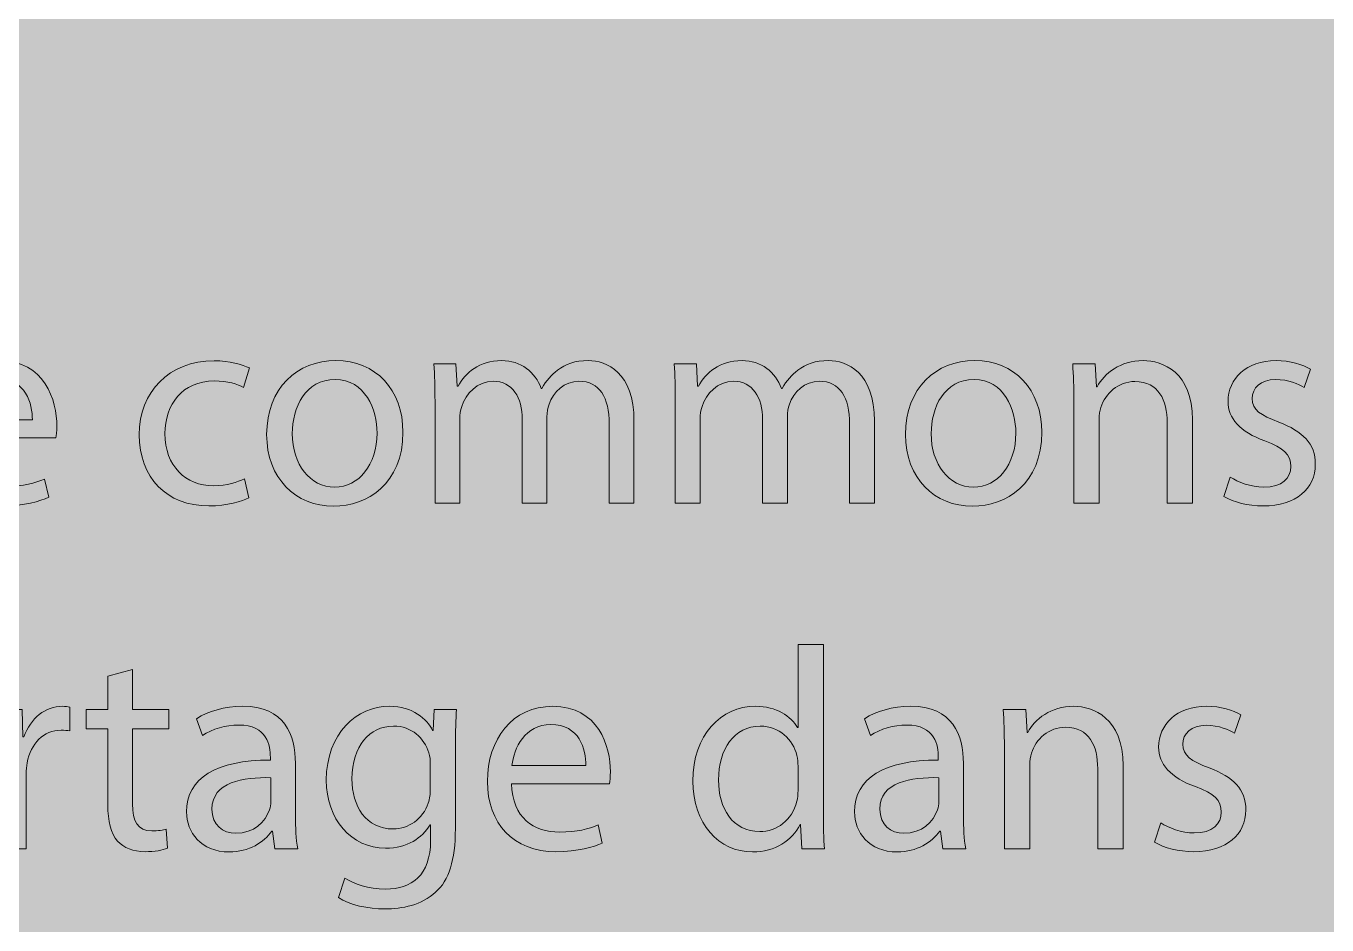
# Model space of a CAD drawing. Header units: inches. Extents: x 8 to 818, y -635 to -10.
# Drawn here: x 716.83 to 735.94, y -575.9 to -562.69 of the extents above; entities that cross this region are included whole.
import ezdxf

# ---------------------------------------------------------------- set-up
doc = ezdxf.new("R2010")
doc.units = ezdxf.units.IN
doc.header["$MEASUREMENT"] = 0
doc.layers.add('Calque 2', color=7, linetype='Continuous')

# ---------------------------------------------------------------- blocks, each defined once
blk = doc.blocks.new('block 14')
at = {"layer": 'Calque 2', "true_color": 0x262425}
h = blk.add_hatch(color=179, dxfattribs=at)
h.dxf.hatch_style = 2
edge = h.paths.add_edge_path()
edge.add_spline(control_points=[(715.835, -568.743), (715.843, -569.247), (716.164, -569.454), (716.537, -569.454), (716.803, -569.454), (716.964, -569.408), (717.104, -569.349), (717.104, -569.349), (717.167, -569.615), (717.167, -569.615), (717.036, -569.674), (716.812, -569.742), (716.486, -569.742), (715.856, -569.742), (715.479, -569.327), (715.479, -568.71), (715.479, -568.092), (715.843, -567.606), (716.44, -567.606), (717.108, -567.606), (717.286, -568.194), (717.286, -568.57), (717.286, -568.646), (717.277, -568.706), (717.273, -568.743), (717.273, -568.743), (715.835, -568.743), (715.835, -568.743)], knot_values=[0, 0, 0, 0, 1, 1, 1, 2, 2, 2, 3, 3, 3, 4, 4, 4, 5, 5, 5, 6, 6, 6, 7, 7, 7, 8, 8, 8, 9, 9, 9, 9], degree=3, periodic=1)
edge = h.paths.add_edge_path()
edge.add_spline(control_points=[(716.926, -568.477), (716.93, -568.24), (716.829, -567.872), (716.41, -567.872), (716.033, -567.872), (715.868, -568.219), (715.839, -568.477), (715.839, -568.477), (716.926, -568.477), (716.926, -568.477)], knot_values=[0, 0, 0, 0, 1, 1, 1, 2, 2, 2, 3, 3, 3, 3], degree=3, periodic=1)
h = blk.add_hatch(color=179, dxfattribs=at)
h.dxf.hatch_style = 2
edge = h.paths.add_edge_path()
edge.add_spline(control_points=[(720.105, -569.624), (720.008, -569.674), (719.792, -569.742), (719.517, -569.742), (718.899, -569.742), (718.497, -569.323), (718.497, -568.697), (718.497, -568.066), (718.929, -567.61), (719.597, -567.61), (719.817, -567.61), (720.012, -567.665), (720.114, -567.715), (720.114, -567.715), (720.029, -568.003), (720.029, -568.003), (719.94, -567.952), (719.801, -567.906), (719.597, -567.906), (719.128, -567.906), (718.874, -568.253), (718.874, -568.68), (718.874, -569.154), (719.179, -569.446), (719.585, -569.446), (719.796, -569.446), (719.936, -569.391), (720.042, -569.344), (720.042, -569.344), (720.105, -569.624), (720.105, -569.624)], knot_values=[0, 0, 0, 0, 1, 1, 1, 2, 2, 2, 3, 3, 3, 4, 4, 4, 5, 5, 5, 6, 6, 6, 7, 7, 7, 8, 8, 8, 9, 9, 9, 10, 10, 10, 10], degree=3, periodic=1)
h = blk.add_hatch(color=179, dxfattribs=at)
h.dxf.hatch_style = 2
edge = h.paths.add_edge_path()
edge.add_spline(control_points=[(722.37, -568.659), (722.37, -569.416), (721.845, -569.746), (721.35, -569.746), (720.796, -569.746), (720.368, -569.34), (720.368, -568.693), (720.368, -568.008), (720.817, -567.606), (721.384, -567.606), (721.972, -567.606), (722.37, -568.033), (722.37, -568.659)], knot_values=[0, 0, 0, 0, 1, 1, 1, 2, 2, 2, 3, 3, 3, 4, 4, 4, 4], degree=3, periodic=1)
edge = h.paths.add_edge_path()
edge.add_spline(control_points=[(720.745, -568.68), (720.745, -569.129), (721.003, -569.467), (721.367, -569.467), (721.722, -569.467), (721.989, -569.133), (721.989, -568.672), (721.989, -568.325), (721.815, -567.885), (721.375, -567.885), (720.935, -567.885), (720.745, -568.291), (720.745, -568.68)], knot_values=[0, 0, 0, 0, 1, 1, 1, 2, 2, 2, 3, 3, 3, 4, 4, 4, 4], degree=3, periodic=1)
h = blk.add_hatch(color=179, dxfattribs=at)
h.dxf.hatch_style = 2
edge = h.paths.add_edge_path()
edge.add_spline(control_points=[(722.841, -568.206), (722.841, -567.995), (722.836, -567.821), (722.824, -567.652), (722.824, -567.652), (723.149, -567.652), (723.149, -567.652), (723.149, -567.652), (723.166, -567.982), (723.166, -567.982), (723.166, -567.982), (723.179, -567.982), (723.179, -567.982), (723.293, -567.787), (723.484, -567.606), (723.822, -567.606), (724.101, -567.606), (724.313, -567.775), (724.402, -568.016), (724.402, -568.016), (724.41, -568.016), (724.41, -568.016), (724.474, -567.901), (724.554, -567.813), (724.639, -567.749), (724.761, -567.656), (724.897, -567.606), (725.091, -567.606), (725.362, -567.606), (725.764, -567.783), (725.764, -568.494), (725.764, -568.494), (725.764, -569.7), (725.764, -569.7), (725.764, -569.7), (725.4, -569.7), (725.4, -569.7), (725.4, -569.7), (725.4, -568.54), (725.4, -568.54), (725.4, -568.147), (725.256, -567.91), (724.956, -567.91), (724.744, -567.91), (724.579, -568.066), (724.516, -568.249), (724.499, -568.299), (724.486, -568.367), (724.486, -568.435), (724.486, -568.435), (724.486, -569.7), (724.486, -569.7), (724.486, -569.7), (724.123, -569.7), (724.123, -569.7), (724.123, -569.7), (724.123, -568.473), (724.123, -568.473), (724.123, -568.147), (723.979, -567.91), (723.695, -567.91), (723.463, -567.91), (723.293, -568.096), (723.234, -568.282), (723.213, -568.337), (723.204, -568.401), (723.204, -568.464), (723.204, -568.464), (723.204, -569.7), (723.204, -569.7), (723.204, -569.7), (722.841, -569.7), (722.841, -569.7), (722.841, -569.7), (722.841, -568.206), (722.841, -568.206)], knot_values=[0, 0, 0, 0, 1, 1, 1, 2, 2, 2, 3, 3, 3, 4, 4, 4, 5, 5, 5, 6, 6, 6, 7, 7, 7, 8, 8, 8, 9, 9, 9, 10, 10, 10, 11, 11, 11, 12, 12, 12, 13, 13, 13, 14, 14, 14, 15, 15, 15, 16, 16, 16, 17, 17, 17, 18, 18, 18, 19, 19, 19, 20, 20, 20, 21, 21, 21, 22, 22, 22, 23, 23, 23, 24, 24, 24, 25, 25, 25, 25], degree=3, periodic=1)
h = blk.add_hatch(color=179, dxfattribs=at)
h.dxf.hatch_style = 2
edge = h.paths.add_edge_path()
edge.add_spline(control_points=[(726.371, -568.206), (726.371, -567.995), (726.367, -567.821), (726.354, -567.652), (726.354, -567.652), (726.68, -567.652), (726.68, -567.652), (726.68, -567.652), (726.697, -567.982), (726.697, -567.982), (726.697, -567.982), (726.71, -567.982), (726.71, -567.982), (726.824, -567.787), (727.014, -567.606), (727.353, -567.606), (727.632, -567.606), (727.843, -567.775), (727.932, -568.016), (727.932, -568.016), (727.941, -568.016), (727.941, -568.016), (728.004, -567.901), (728.085, -567.813), (728.169, -567.749), (728.292, -567.656), (728.427, -567.606), (728.622, -567.606), (728.893, -567.606), (729.295, -567.783), (729.295, -568.494), (729.295, -568.494), (729.295, -569.7), (729.295, -569.7), (729.295, -569.7), (728.931, -569.7), (728.931, -569.7), (728.931, -569.7), (728.931, -568.54), (728.931, -568.54), (728.931, -568.147), (728.787, -567.91), (728.486, -567.91), (728.275, -567.91), (728.11, -568.066), (728.047, -568.249), (728.03, -568.299), (728.017, -568.367), (728.017, -568.435), (728.017, -568.435), (728.017, -569.7), (728.017, -569.7), (728.017, -569.7), (727.653, -569.7), (727.653, -569.7), (727.653, -569.7), (727.653, -568.473), (727.653, -568.473), (727.653, -568.147), (727.509, -567.91), (727.226, -567.91), (726.993, -567.91), (726.824, -568.096), (726.764, -568.282), (726.743, -568.337), (726.735, -568.401), (726.735, -568.464), (726.735, -568.464), (726.735, -569.7), (726.735, -569.7), (726.735, -569.7), (726.371, -569.7), (726.371, -569.7), (726.371, -569.7), (726.371, -568.206), (726.371, -568.206)], knot_values=[0, 0, 0, 0, 1, 1, 1, 2, 2, 2, 3, 3, 3, 4, 4, 4, 5, 5, 5, 6, 6, 6, 7, 7, 7, 8, 8, 8, 9, 9, 9, 10, 10, 10, 11, 11, 11, 12, 12, 12, 13, 13, 13, 14, 14, 14, 15, 15, 15, 16, 16, 16, 17, 17, 17, 18, 18, 18, 19, 19, 19, 20, 20, 20, 21, 21, 21, 22, 22, 22, 23, 23, 23, 24, 24, 24, 25, 25, 25, 25], degree=3, periodic=1)
h = blk.add_hatch(color=179, dxfattribs=at)
h.dxf.hatch_style = 2
edge = h.paths.add_edge_path()
edge.add_spline(control_points=[(731.755, -568.659), (731.755, -569.416), (731.23, -569.746), (730.735, -569.746), (730.181, -569.746), (729.753, -569.34), (729.753, -568.693), (729.753, -568.008), (730.202, -567.606), (730.769, -567.606), (731.357, -567.606), (731.755, -568.033), (731.755, -568.659)], knot_values=[0, 0, 0, 0, 1, 1, 1, 2, 2, 2, 3, 3, 3, 4, 4, 4, 4], degree=3, periodic=1)
edge = h.paths.add_edge_path()
edge.add_spline(control_points=[(730.13, -568.68), (730.13, -569.129), (730.388, -569.467), (730.752, -569.467), (731.107, -569.467), (731.374, -569.133), (731.374, -568.672), (731.374, -568.325), (731.201, -567.885), (730.76, -567.885), (730.32, -567.885), (730.13, -568.291), (730.13, -568.68)], knot_values=[0, 0, 0, 0, 1, 1, 1, 2, 2, 2, 3, 3, 3, 4, 4, 4, 4], degree=3, periodic=1)
h = blk.add_hatch(color=179, dxfattribs=at)
h.dxf.hatch_style = 2
edge = h.paths.add_edge_path()
edge.add_spline(control_points=[(732.226, -568.206), (732.226, -567.995), (732.221, -567.821), (732.209, -567.652), (732.209, -567.652), (732.539, -567.652), (732.539, -567.652), (732.539, -567.652), (732.56, -567.99), (732.56, -567.99), (732.56, -567.99), (732.568, -567.99), (732.568, -567.99), (732.67, -567.796), (732.907, -567.606), (733.245, -567.606), (733.529, -567.606), (733.969, -567.775), (733.969, -568.477), (733.969, -568.477), (733.969, -569.7), (733.969, -569.7), (733.969, -569.7), (733.596, -569.7), (733.596, -569.7), (733.596, -569.7), (733.596, -568.519), (733.596, -568.519), (733.596, -568.189), (733.474, -567.914), (733.123, -567.914), (732.877, -567.914), (732.687, -568.088), (732.623, -568.295), (732.606, -568.342), (732.598, -568.405), (732.598, -568.468), (732.598, -568.468), (732.598, -569.7), (732.598, -569.7), (732.598, -569.7), (732.226, -569.7), (732.226, -569.7), (732.226, -569.7), (732.226, -568.206), (732.226, -568.206)], knot_values=[0, 0, 0, 0, 1, 1, 1, 2, 2, 2, 3, 3, 3, 4, 4, 4, 5, 5, 5, 6, 6, 6, 7, 7, 7, 8, 8, 8, 9, 9, 9, 10, 10, 10, 11, 11, 11, 12, 12, 12, 13, 13, 13, 14, 14, 14, 15, 15, 15, 15], degree=3, periodic=1)
h = blk.add_hatch(color=179, dxfattribs=at)
h.dxf.hatch_style = 2
edge = h.paths.add_edge_path()
edge.add_spline(control_points=[(734.524, -569.319), (734.634, -569.391), (734.829, -569.467), (735.015, -569.467), (735.286, -569.467), (735.413, -569.332), (735.413, -569.162), (735.413, -568.985), (735.307, -568.887), (735.032, -568.786), (734.664, -568.655), (734.491, -568.452), (734.491, -568.206), (734.491, -567.876), (734.757, -567.606), (735.197, -567.606), (735.404, -567.606), (735.586, -567.665), (735.701, -567.732), (735.701, -567.732), (735.608, -568.003), (735.608, -568.003), (735.527, -567.952), (735.379, -567.885), (735.189, -567.885), (734.969, -567.885), (734.846, -568.012), (734.846, -568.164), (734.846, -568.333), (734.969, -568.409), (735.235, -568.511), (735.591, -568.646), (735.773, -568.824), (735.773, -569.129), (735.773, -569.488), (735.493, -569.742), (735.007, -569.742), (734.783, -569.742), (734.575, -569.687), (734.431, -569.603), (734.431, -569.603), (734.524, -569.319), (734.524, -569.319)], knot_values=[0, 0, 0, 0, 1, 1, 1, 2, 2, 2, 3, 3, 3, 4, 4, 4, 5, 5, 5, 6, 6, 6, 7, 7, 7, 8, 8, 8, 9, 9, 9, 10, 10, 10, 11, 11, 11, 12, 12, 12, 13, 13, 13, 14, 14, 14, 14], degree=3, periodic=1)
h = blk.add_hatch(color=179, dxfattribs=at)
h.dxf.hatch_style = 2
edge = h.paths.add_edge_path()
edge.add_spline(control_points=[(728.546, -571.776), (728.546, -571.776), (728.546, -574.251), (728.546, -574.251), (728.546, -574.433), (728.55, -574.64), (728.563, -574.78), (728.563, -574.78), (728.228, -574.78), (728.228, -574.78), (728.228, -574.78), (728.212, -574.424), (728.212, -574.424), (728.212, -574.424), (728.203, -574.424), (728.203, -574.424), (728.089, -574.653), (727.839, -574.826), (727.505, -574.826), (727.01, -574.826), (726.629, -574.407), (726.629, -573.786), (726.625, -573.105), (727.048, -572.686), (727.547, -572.686), (727.86, -572.686), (728.072, -572.834), (728.165, -572.999), (728.165, -572.999), (728.174, -572.999), (728.174, -572.999), (728.174, -572.999), (728.174, -571.776), (728.174, -571.776), (728.174, -571.776), (728.546, -571.776), (728.546, -571.776)], knot_values=[0, 0, 0, 0, 1, 1, 1, 2, 2, 2, 3, 3, 3, 4, 4, 4, 5, 5, 5, 6, 6, 6, 7, 7, 7, 8, 8, 8, 9, 9, 9, 10, 10, 10, 11, 11, 11, 12, 12, 12, 12], degree=3, periodic=1)
edge = h.paths.add_edge_path()
edge.add_spline(control_points=[(728.174, -573.566), (728.174, -573.519), (728.169, -573.456), (728.156, -573.409), (728.102, -573.172), (727.898, -572.977), (727.619, -572.977), (727.234, -572.977), (727.006, -573.316), (727.006, -573.769), (727.006, -574.183), (727.209, -574.526), (727.611, -574.526), (727.86, -574.526), (728.089, -574.361), (728.156, -574.082), (728.169, -574.031), (728.174, -573.98), (728.174, -573.921), (728.174, -573.921), (728.174, -573.566), (728.174, -573.566)], knot_values=[0, 0, 0, 0, 1, 1, 1, 2, 2, 2, 3, 3, 3, 4, 4, 4, 5, 5, 5, 6, 6, 6, 7, 7, 7, 7], degree=3, periodic=1)
h = blk.add_hatch(color=179, dxfattribs=at)
h.dxf.hatch_style = 2
edge = h.paths.add_edge_path()
edge.add_spline(control_points=[(718.399, -572.144), (718.399, -572.144), (718.399, -572.732), (718.399, -572.732), (718.399, -572.732), (718.933, -572.732), (718.933, -572.732), (718.933, -572.732), (718.933, -573.016), (718.933, -573.016), (718.933, -573.016), (718.399, -573.016), (718.399, -573.016), (718.399, -573.016), (718.399, -574.12), (718.399, -574.12), (718.399, -574.374), (718.471, -574.518), (718.679, -574.518), (718.776, -574.518), (718.848, -574.505), (718.894, -574.492), (718.894, -574.492), (718.911, -574.771), (718.911, -574.771), (718.839, -574.801), (718.725, -574.822), (718.581, -574.822), (718.408, -574.822), (718.268, -574.767), (718.179, -574.666), (718.074, -574.556), (718.035, -574.374), (718.035, -574.133), (718.035, -574.133), (718.035, -573.016), (718.035, -573.016), (718.035, -573.016), (717.718, -573.016), (717.718, -573.016), (717.718, -573.016), (717.718, -572.732), (717.718, -572.732), (717.718, -572.732), (718.035, -572.732), (718.035, -572.732), (718.035, -572.732), (718.035, -572.241), (718.035, -572.241), (718.035, -572.241), (718.399, -572.144), (718.399, -572.144)], knot_values=[0, 0, 0, 0, 1, 1, 1, 2, 2, 2, 3, 3, 3, 4, 4, 4, 5, 5, 5, 6, 6, 6, 7, 7, 7, 8, 8, 8, 9, 9, 9, 10, 10, 10, 11, 11, 11, 12, 12, 12, 13, 13, 13, 14, 14, 14, 15, 15, 15, 16, 16, 16, 17, 17, 17, 17], degree=3, periodic=1)
h = blk.add_hatch(color=179, dxfattribs=at)
h.dxf.hatch_style = 2
edge = h.paths.add_edge_path()
edge.add_spline(control_points=[(716.465, -573.371), (716.465, -573.13), (716.461, -572.923), (716.448, -572.732), (716.448, -572.732), (716.774, -572.732), (716.774, -572.732), (716.774, -572.732), (716.787, -573.134), (716.787, -573.134), (716.787, -573.134), (716.803, -573.134), (716.803, -573.134), (716.897, -572.859), (717.121, -572.686), (717.37, -572.686), (717.413, -572.686), (717.442, -572.69), (717.476, -572.698), (717.476, -572.698), (717.476, -573.049), (717.476, -573.049), (717.438, -573.041), (717.4, -573.037), (717.349, -573.037), (717.087, -573.037), (716.901, -573.235), (716.85, -573.515), (716.842, -573.566), (716.833, -573.625), (716.833, -573.688), (716.833, -573.688), (716.833, -574.78), (716.833, -574.78), (716.833, -574.78), (716.465, -574.78), (716.465, -574.78), (716.465, -574.78), (716.465, -573.371), (716.465, -573.371)], knot_values=[0, 0, 0, 0, 1, 1, 1, 2, 2, 2, 3, 3, 3, 4, 4, 4, 5, 5, 5, 6, 6, 6, 7, 7, 7, 8, 8, 8, 9, 9, 9, 10, 10, 10, 11, 11, 11, 12, 12, 12, 13, 13, 13, 13], degree=3, periodic=1)
h = blk.add_hatch(color=179, dxfattribs=at)
h.dxf.hatch_style = 2
edge = h.paths.add_edge_path()
edge.add_spline(control_points=[(720.486, -574.78), (720.486, -574.78), (720.456, -574.522), (720.456, -574.522), (720.456, -574.522), (720.444, -574.522), (720.444, -574.522), (720.329, -574.683), (720.109, -574.826), (719.817, -574.826), (719.403, -574.826), (719.191, -574.535), (719.191, -574.238), (719.191, -573.743), (719.631, -573.472), (720.422, -573.477), (720.422, -573.477), (720.422, -573.435), (720.422, -573.435), (720.422, -573.265), (720.376, -572.961), (719.957, -572.961), (719.767, -572.961), (719.568, -573.02), (719.424, -573.113), (719.424, -573.113), (719.339, -572.868), (719.339, -572.868), (719.509, -572.758), (719.754, -572.686), (720.012, -572.686), (720.638, -572.686), (720.79, -573.113), (720.79, -573.523), (720.79, -573.523), (720.79, -574.289), (720.79, -574.289), (720.79, -574.467), (720.799, -574.64), (720.824, -574.78), (720.824, -574.78), (720.486, -574.78), (720.486, -574.78)], knot_values=[0, 0, 0, 0, 1, 1, 1, 2, 2, 2, 3, 3, 3, 4, 4, 4, 5, 5, 5, 6, 6, 6, 7, 7, 7, 8, 8, 8, 9, 9, 9, 10, 10, 10, 11, 11, 11, 12, 12, 12, 13, 13, 13, 14, 14, 14, 14], degree=3, periodic=1)
edge = h.paths.add_edge_path()
edge.add_spline(control_points=[(720.431, -573.735), (720.025, -573.726), (719.564, -573.798), (719.564, -574.196), (719.564, -574.437), (719.724, -574.552), (719.915, -574.552), (720.181, -574.552), (720.351, -574.382), (720.41, -574.209), (720.422, -574.171), (720.431, -574.128), (720.431, -574.09), (720.431, -574.09), (720.431, -573.735), (720.431, -573.735)], knot_values=[0, 0, 0, 0, 1, 1, 1, 2, 2, 2, 3, 3, 3, 4, 4, 4, 5, 5, 5, 5], degree=3, periodic=1)
h = blk.add_hatch(color=179, dxfattribs=at)
h.dxf.hatch_style = 2
edge = h.paths.add_edge_path()
edge.add_spline(control_points=[(723.157, -572.732), (723.148, -572.88), (723.14, -573.045), (723.14, -573.295), (723.14, -573.295), (723.14, -574.484), (723.14, -574.484), (723.14, -574.954), (723.047, -575.241), (722.848, -575.419), (722.649, -575.605), (722.361, -575.664), (722.103, -575.664), (721.858, -575.664), (721.587, -575.605), (721.422, -575.495), (721.422, -575.495), (721.515, -575.212), (721.515, -575.212), (721.651, -575.296), (721.862, -575.372), (722.116, -575.372), (722.497, -575.372), (722.776, -575.173), (722.776, -574.657), (722.776, -574.657), (722.776, -574.429), (722.776, -574.429), (722.776, -574.429), (722.768, -574.429), (722.768, -574.429), (722.653, -574.619), (722.433, -574.771), (722.116, -574.771), (721.608, -574.771), (721.244, -574.34), (721.244, -573.773), (721.244, -573.079), (721.697, -572.686), (722.167, -572.686), (722.522, -572.686), (722.717, -572.872), (722.806, -573.041), (722.806, -573.041), (722.814, -573.041), (722.814, -573.041), (722.814, -573.041), (722.831, -572.732), (722.831, -572.732), (722.831, -572.732), (723.157, -572.732), (723.157, -572.732)], knot_values=[0, 0, 0, 0, 1, 1, 1, 2, 2, 2, 3, 3, 3, 4, 4, 4, 5, 5, 5, 6, 6, 6, 7, 7, 7, 8, 8, 8, 9, 9, 9, 10, 10, 10, 11, 11, 11, 12, 12, 12, 13, 13, 13, 14, 14, 14, 15, 15, 15, 16, 16, 16, 17, 17, 17, 17], degree=3, periodic=1)
edge = h.paths.add_edge_path()
edge.add_spline(control_points=[(722.772, -573.54), (722.772, -573.477), (722.768, -573.422), (722.751, -573.371), (722.683, -573.155), (722.501, -572.977), (722.23, -572.977), (721.875, -572.977), (721.621, -573.278), (721.621, -573.752), (721.621, -574.154), (721.824, -574.488), (722.226, -574.488), (722.454, -574.488), (722.662, -574.344), (722.742, -574.107), (722.763, -574.044), (722.772, -573.972), (722.772, -573.908), (722.772, -573.908), (722.772, -573.54), (722.772, -573.54)], knot_values=[0, 0, 0, 0, 1, 1, 1, 2, 2, 2, 3, 3, 3, 4, 4, 4, 5, 5, 5, 6, 6, 6, 7, 7, 7, 7], degree=3, periodic=1)
h = blk.add_hatch(color=179, dxfattribs=at)
h.dxf.hatch_style = 2
edge = h.paths.add_edge_path()
edge.add_spline(control_points=[(723.966, -573.824), (723.975, -574.327), (724.296, -574.535), (724.669, -574.535), (724.935, -574.535), (725.096, -574.488), (725.236, -574.429), (725.236, -574.429), (725.299, -574.695), (725.299, -574.695), (725.168, -574.754), (724.944, -574.822), (724.618, -574.822), (723.987, -574.822), (723.611, -574.407), (723.611, -573.79), (723.611, -573.172), (723.975, -572.686), (724.571, -572.686), (725.24, -572.686), (725.418, -573.274), (725.418, -573.65), (725.418, -573.726), (725.409, -573.786), (725.405, -573.824), (725.405, -573.824), (723.966, -573.824), (723.966, -573.824)], knot_values=[0, 0, 0, 0, 1, 1, 1, 2, 2, 2, 3, 3, 3, 4, 4, 4, 5, 5, 5, 6, 6, 6, 7, 7, 7, 8, 8, 8, 9, 9, 9, 9], degree=3, periodic=1)
edge = h.paths.add_edge_path()
edge.add_spline(control_points=[(725.058, -573.557), (725.062, -573.32), (724.961, -572.952), (724.542, -572.952), (724.165, -572.952), (724, -573.299), (723.97, -573.557), (723.97, -573.557), (725.058, -573.557), (725.058, -573.557)], knot_values=[0, 0, 0, 0, 1, 1, 1, 2, 2, 2, 3, 3, 3, 3], degree=3, periodic=1)
h = blk.add_hatch(color=179, dxfattribs=at)
h.dxf.hatch_style = 2
edge = h.paths.add_edge_path()
edge.add_spline(control_points=[(730.299, -574.78), (730.299, -574.78), (730.269, -574.522), (730.269, -574.522), (730.269, -574.522), (730.256, -574.522), (730.256, -574.522), (730.142, -574.683), (729.922, -574.826), (729.63, -574.826), (729.215, -574.826), (729.004, -574.535), (729.004, -574.238), (729.004, -573.743), (729.444, -573.472), (730.235, -573.477), (730.235, -573.477), (730.235, -573.435), (730.235, -573.435), (730.235, -573.265), (730.189, -572.961), (729.77, -572.961), (729.579, -572.961), (729.38, -573.02), (729.237, -573.113), (729.237, -573.113), (729.152, -572.868), (729.152, -572.868), (729.321, -572.758), (729.567, -572.686), (729.825, -572.686), (730.451, -572.686), (730.603, -573.113), (730.603, -573.523), (730.603, -573.523), (730.603, -574.289), (730.603, -574.289), (730.603, -574.467), (730.612, -574.64), (730.637, -574.78), (730.637, -574.78), (730.299, -574.78), (730.299, -574.78)], knot_values=[0, 0, 0, 0, 1, 1, 1, 2, 2, 2, 3, 3, 3, 4, 4, 4, 5, 5, 5, 6, 6, 6, 7, 7, 7, 8, 8, 8, 9, 9, 9, 10, 10, 10, 11, 11, 11, 12, 12, 12, 13, 13, 13, 14, 14, 14, 14], degree=3, periodic=1)
edge = h.paths.add_edge_path()
edge.add_spline(control_points=[(730.243, -573.735), (729.837, -573.726), (729.376, -573.798), (729.376, -574.196), (729.376, -574.437), (729.537, -574.552), (729.727, -574.552), (729.994, -574.552), (730.163, -574.382), (730.222, -574.209), (730.235, -574.171), (730.243, -574.128), (730.243, -574.09), (730.243, -574.09), (730.243, -573.735), (730.243, -573.735)], knot_values=[0, 0, 0, 0, 1, 1, 1, 2, 2, 2, 3, 3, 3, 4, 4, 4, 5, 5, 5, 5], degree=3, periodic=1)
h = blk.add_hatch(color=179, dxfattribs=at)
h.dxf.hatch_style = 2
edge = h.paths.add_edge_path()
edge.add_spline(control_points=[(731.205, -573.286), (731.205, -573.075), (731.201, -572.901), (731.188, -572.732), (731.188, -572.732), (731.518, -572.732), (731.518, -572.732), (731.518, -572.732), (731.54, -573.07), (731.54, -573.07), (731.54, -573.07), (731.548, -573.07), (731.548, -573.07), (731.649, -572.876), (731.886, -572.686), (732.225, -572.686), (732.508, -572.686), (732.948, -572.855), (732.948, -573.557), (732.948, -573.557), (732.948, -574.78), (732.948, -574.78), (732.948, -574.78), (732.576, -574.78), (732.576, -574.78), (732.576, -574.78), (732.576, -573.6), (732.576, -573.6), (732.576, -573.27), (732.453, -572.994), (732.102, -572.994), (731.857, -572.994), (731.666, -573.168), (731.603, -573.375), (731.586, -573.422), (731.578, -573.485), (731.578, -573.549), (731.578, -573.549), (731.578, -574.78), (731.578, -574.78), (731.578, -574.78), (731.205, -574.78), (731.205, -574.78), (731.205, -574.78), (731.205, -573.286), (731.205, -573.286)], knot_values=[0, 0, 0, 0, 1, 1, 1, 2, 2, 2, 3, 3, 3, 4, 4, 4, 5, 5, 5, 6, 6, 6, 7, 7, 7, 8, 8, 8, 9, 9, 9, 10, 10, 10, 11, 11, 11, 12, 12, 12, 13, 13, 13, 14, 14, 14, 15, 15, 15, 15], degree=3, periodic=1)
h = blk.add_hatch(color=179, dxfattribs=at)
h.dxf.hatch_style = 2
edge = h.paths.add_edge_path()
edge.add_spline(control_points=[(733.504, -574.399), (733.614, -574.471), (733.809, -574.547), (733.995, -574.547), (734.266, -574.547), (734.392, -574.412), (734.392, -574.242), (734.392, -574.065), (734.287, -573.968), (734.012, -573.866), (733.644, -573.735), (733.47, -573.532), (733.47, -573.286), (733.47, -572.956), (733.737, -572.686), (734.177, -572.686), (734.384, -572.686), (734.566, -572.745), (734.68, -572.812), (734.68, -572.812), (734.587, -573.083), (734.587, -573.083), (734.507, -573.033), (734.359, -572.965), (734.168, -572.965), (733.948, -572.965), (733.826, -573.092), (733.826, -573.244), (733.826, -573.413), (733.948, -573.489), (734.215, -573.591), (734.57, -573.726), (734.752, -573.904), (734.752, -574.209), (734.752, -574.568), (734.473, -574.822), (733.986, -574.822), (733.762, -574.822), (733.555, -574.767), (733.411, -574.683), (733.411, -574.683), (733.504, -574.399), (733.504, -574.399)], knot_values=[0, 0, 0, 0, 1, 1, 1, 2, 2, 2, 3, 3, 3, 4, 4, 4, 5, 5, 5, 6, 6, 6, 7, 7, 7, 8, 8, 8, 9, 9, 9, 10, 10, 10, 11, 11, 11, 12, 12, 12, 13, 13, 13, 14, 14, 14, 14], degree=3, periodic=1)
at = {"layer": 'Calque 2', "lineweight": 0}
for points, knots in [([(715.835, -568.743), (715.843, -569.247), (716.164, -569.454), (716.537, -569.454), (716.803, -569.454), (716.964, -569.408), (717.104, -569.349), (717.104, -569.349), (717.167, -569.615), (717.167, -569.615), (717.036, -569.674), (716.812, -569.742), (716.486, -569.742), (715.856, -569.742), (715.479, -569.327), (715.479, -568.71), (715.479, -568.092), (715.843, -567.606), (716.44, -567.606), (717.108, -567.606), (717.286, -568.194), (717.286, -568.57), (717.286, -568.646), (717.277, -568.706), (717.273, -568.743), (717.273, -568.743), (715.835, -568.743), (715.835, -568.743)], [0, 0, 0, 0, 1, 1, 1, 2, 2, 2, 3, 3, 3, 4, 4, 4, 5, 5, 5, 6, 6, 6, 7, 7, 7, 8, 8, 8, 9, 9, 9, 9]), ([(720.105, -569.624), (720.008, -569.674), (719.792, -569.742), (719.517, -569.742), (718.899, -569.742), (718.497, -569.323), (718.497, -568.697), (718.497, -568.066), (718.929, -567.61), (719.597, -567.61), (719.817, -567.61), (720.012, -567.665), (720.114, -567.715), (720.114, -567.715), (720.029, -568.003), (720.029, -568.003), (719.94, -567.952), (719.801, -567.906), (719.597, -567.906), (719.128, -567.906), (718.874, -568.253), (718.874, -568.68), (718.874, -569.154), (719.179, -569.446), (719.585, -569.446), (719.796, -569.446), (719.936, -569.391), (720.042, -569.344), (720.042, -569.344), (720.105, -569.624), (720.105, -569.624)], [0, 0, 0, 0, 1, 1, 1, 2, 2, 2, 3, 3, 3, 4, 4, 4, 5, 5, 5, 6, 6, 6, 7, 7, 7, 8, 8, 8, 9, 9, 9, 10, 10, 10, 10]), ([(722.37, -568.659), (722.37, -569.416), (721.845, -569.746), (721.35, -569.746), (720.796, -569.746), (720.368, -569.34), (720.368, -568.693), (720.368, -568.008), (720.817, -567.606), (721.384, -567.606), (721.972, -567.606), (722.37, -568.033), (722.37, -568.659)], [0, 0, 0, 0, 1, 1, 1, 2, 2, 2, 3, 3, 3, 4, 4, 4, 4]), ([(722.841, -568.206), (722.841, -567.995), (722.836, -567.821), (722.824, -567.652), (722.824, -567.652), (723.149, -567.652), (723.149, -567.652), (723.149, -567.652), (723.166, -567.982), (723.166, -567.982), (723.166, -567.982), (723.179, -567.982), (723.179, -567.982), (723.293, -567.787), (723.484, -567.606), (723.822, -567.606), (724.101, -567.606), (724.313, -567.775), (724.402, -568.016), (724.402, -568.016), (724.41, -568.016), (724.41, -568.016), (724.474, -567.901), (724.554, -567.813), (724.639, -567.749), (724.761, -567.656), (724.897, -567.606), (725.091, -567.606), (725.362, -567.606), (725.764, -567.783), (725.764, -568.494), (725.764, -568.494), (725.764, -569.7), (725.764, -569.7), (725.764, -569.7), (725.4, -569.7), (725.4, -569.7), (725.4, -569.7), (725.4, -568.54), (725.4, -568.54), (725.4, -568.147), (725.256, -567.91), (724.956, -567.91), (724.744, -567.91), (724.579, -568.066), (724.516, -568.249), (724.499, -568.299), (724.486, -568.367), (724.486, -568.435), (724.486, -568.435), (724.486, -569.7), (724.486, -569.7), (724.486, -569.7), (724.123, -569.7), (724.123, -569.7), (724.123, -569.7), (724.123, -568.473), (724.123, -568.473), (724.123, -568.147), (723.979, -567.91), (723.695, -567.91), (723.463, -567.91), (723.293, -568.096), (723.234, -568.282), (723.213, -568.337), (723.204, -568.401), (723.204, -568.464), (723.204, -568.464), (723.204, -569.7), (723.204, -569.7), (723.204, -569.7), (722.841, -569.7), (722.841, -569.7), (722.841, -569.7), (722.841, -568.206), (722.841, -568.206)], [0, 0, 0, 0, 1, 1, 1, 2, 2, 2, 3, 3, 3, 4, 4, 4, 5, 5, 5, 6, 6, 6, 7, 7, 7, 8, 8, 8, 9, 9, 9, 10, 10, 10, 11, 11, 11, 12, 12, 12, 13, 13, 13, 14, 14, 14, 15, 15, 15, 16, 16, 16, 17, 17, 17, 18, 18, 18, 19, 19, 19, 20, 20, 20, 21, 21, 21, 22, 22, 22, 23, 23, 23, 24, 24, 24, 25, 25, 25, 25]), ([(726.371, -568.206), (726.371, -567.995), (726.367, -567.821), (726.354, -567.652), (726.354, -567.652), (726.68, -567.652), (726.68, -567.652), (726.68, -567.652), (726.697, -567.982), (726.697, -567.982), (726.697, -567.982), (726.71, -567.982), (726.71, -567.982), (726.824, -567.787), (727.014, -567.606), (727.353, -567.606), (727.632, -567.606), (727.843, -567.775), (727.932, -568.016), (727.932, -568.016), (727.941, -568.016), (727.941, -568.016), (728.004, -567.901), (728.085, -567.813), (728.169, -567.749), (728.292, -567.656), (728.427, -567.606), (728.622, -567.606), (728.893, -567.606), (729.295, -567.783), (729.295, -568.494), (729.295, -568.494), (729.295, -569.7), (729.295, -569.7), (729.295, -569.7), (728.931, -569.7), (728.931, -569.7), (728.931, -569.7), (728.931, -568.54), (728.931, -568.54), (728.931, -568.147), (728.787, -567.91), (728.486, -567.91), (728.275, -567.91), (728.11, -568.066), (728.047, -568.249), (728.03, -568.299), (728.017, -568.367), (728.017, -568.435), (728.017, -568.435), (728.017, -569.7), (728.017, -569.7), (728.017, -569.7), (727.653, -569.7), (727.653, -569.7), (727.653, -569.7), (727.653, -568.473), (727.653, -568.473), (727.653, -568.147), (727.509, -567.91), (727.226, -567.91), (726.993, -567.91), (726.824, -568.096), (726.764, -568.282), (726.743, -568.337), (726.735, -568.401), (726.735, -568.464), (726.735, -568.464), (726.735, -569.7), (726.735, -569.7), (726.735, -569.7), (726.371, -569.7), (726.371, -569.7), (726.371, -569.7), (726.371, -568.206), (726.371, -568.206)], [0, 0, 0, 0, 1, 1, 1, 2, 2, 2, 3, 3, 3, 4, 4, 4, 5, 5, 5, 6, 6, 6, 7, 7, 7, 8, 8, 8, 9, 9, 9, 10, 10, 10, 11, 11, 11, 12, 12, 12, 13, 13, 13, 14, 14, 14, 15, 15, 15, 16, 16, 16, 17, 17, 17, 18, 18, 18, 19, 19, 19, 20, 20, 20, 21, 21, 21, 22, 22, 22, 23, 23, 23, 24, 24, 24, 25, 25, 25, 25]), ([(731.755, -568.659), (731.755, -569.416), (731.23, -569.746), (730.735, -569.746), (730.181, -569.746), (729.753, -569.34), (729.753, -568.693), (729.753, -568.008), (730.202, -567.606), (730.769, -567.606), (731.357, -567.606), (731.755, -568.033), (731.755, -568.659)], [0, 0, 0, 0, 1, 1, 1, 2, 2, 2, 3, 3, 3, 4, 4, 4, 4]), ([(732.226, -568.206), (732.226, -567.995), (732.221, -567.821), (732.209, -567.652), (732.209, -567.652), (732.539, -567.652), (732.539, -567.652), (732.539, -567.652), (732.56, -567.99), (732.56, -567.99), (732.56, -567.99), (732.568, -567.99), (732.568, -567.99), (732.67, -567.796), (732.907, -567.606), (733.245, -567.606), (733.529, -567.606), (733.969, -567.775), (733.969, -568.477), (733.969, -568.477), (733.969, -569.7), (733.969, -569.7), (733.969, -569.7), (733.596, -569.7), (733.596, -569.7), (733.596, -569.7), (733.596, -568.519), (733.596, -568.519), (733.596, -568.189), (733.474, -567.914), (733.123, -567.914), (732.877, -567.914), (732.687, -568.088), (732.623, -568.295), (732.606, -568.342), (732.598, -568.405), (732.598, -568.468), (732.598, -568.468), (732.598, -569.7), (732.598, -569.7), (732.598, -569.7), (732.226, -569.7), (732.226, -569.7), (732.226, -569.7), (732.226, -568.206), (732.226, -568.206)], [0, 0, 0, 0, 1, 1, 1, 2, 2, 2, 3, 3, 3, 4, 4, 4, 5, 5, 5, 6, 6, 6, 7, 7, 7, 8, 8, 8, 9, 9, 9, 10, 10, 10, 11, 11, 11, 12, 12, 12, 13, 13, 13, 14, 14, 14, 15, 15, 15, 15]), ([(734.524, -569.319), (734.634, -569.391), (734.829, -569.467), (735.015, -569.467), (735.286, -569.467), (735.413, -569.332), (735.413, -569.162), (735.413, -568.985), (735.307, -568.887), (735.032, -568.786), (734.664, -568.655), (734.491, -568.452), (734.491, -568.206), (734.491, -567.876), (734.757, -567.606), (735.197, -567.606), (735.404, -567.606), (735.586, -567.665), (735.701, -567.732), (735.701, -567.732), (735.608, -568.003), (735.608, -568.003), (735.527, -567.952), (735.379, -567.885), (735.189, -567.885), (734.969, -567.885), (734.846, -568.012), (734.846, -568.164), (734.846, -568.333), (734.969, -568.409), (735.235, -568.511), (735.591, -568.646), (735.773, -568.824), (735.773, -569.129), (735.773, -569.488), (735.493, -569.742), (735.007, -569.742), (734.783, -569.742), (734.575, -569.687), (734.431, -569.603), (734.431, -569.603), (734.524, -569.319), (734.524, -569.319)], [0, 0, 0, 0, 1, 1, 1, 2, 2, 2, 3, 3, 3, 4, 4, 4, 5, 5, 5, 6, 6, 6, 7, 7, 7, 8, 8, 8, 9, 9, 9, 10, 10, 10, 11, 11, 11, 12, 12, 12, 13, 13, 13, 14, 14, 14, 14]), ([(716.926, -568.477), (716.93, -568.24), (716.829, -567.872), (716.41, -567.872), (716.033, -567.872), (715.868, -568.219), (715.839, -568.477), (715.839, -568.477), (716.926, -568.477), (716.926, -568.477)], [0, 0, 0, 0, 1, 1, 1, 2, 2, 2, 3, 3, 3, 3]), ([(720.745, -568.68), (720.745, -569.129), (721.003, -569.467), (721.367, -569.467), (721.722, -569.467), (721.989, -569.133), (721.989, -568.672), (721.989, -568.325), (721.815, -567.885), (721.375, -567.885), (720.935, -567.885), (720.745, -568.291), (720.745, -568.68)], [0, 0, 0, 0, 1, 1, 1, 2, 2, 2, 3, 3, 3, 4, 4, 4, 4]), ([(730.13, -568.68), (730.13, -569.129), (730.388, -569.467), (730.752, -569.467), (731.107, -569.467), (731.374, -569.133), (731.374, -568.672), (731.374, -568.325), (731.201, -567.885), (730.76, -567.885), (730.32, -567.885), (730.13, -568.291), (730.13, -568.68)], [0, 0, 0, 0, 1, 1, 1, 2, 2, 2, 3, 3, 3, 4, 4, 4, 4]), ([(728.546, -571.776), (728.546, -571.776), (728.546, -574.251), (728.546, -574.251), (728.546, -574.433), (728.55, -574.64), (728.563, -574.78), (728.563, -574.78), (728.228, -574.78), (728.228, -574.78), (728.228, -574.78), (728.212, -574.424), (728.212, -574.424), (728.212, -574.424), (728.203, -574.424), (728.203, -574.424), (728.089, -574.653), (727.839, -574.826), (727.505, -574.826), (727.01, -574.826), (726.629, -574.407), (726.629, -573.786), (726.625, -573.105), (727.048, -572.686), (727.547, -572.686), (727.86, -572.686), (728.072, -572.834), (728.165, -572.999), (728.165, -572.999), (728.174, -572.999), (728.174, -572.999), (728.174, -572.999), (728.174, -571.776), (728.174, -571.776), (728.174, -571.776), (728.546, -571.776), (728.546, -571.776)], [0, 0, 0, 0, 1, 1, 1, 2, 2, 2, 3, 3, 3, 4, 4, 4, 5, 5, 5, 6, 6, 6, 7, 7, 7, 8, 8, 8, 9, 9, 9, 10, 10, 10, 11, 11, 11, 12, 12, 12, 12]), ([(718.399, -572.144), (718.399, -572.144), (718.399, -572.732), (718.399, -572.732), (718.399, -572.732), (718.933, -572.732), (718.933, -572.732), (718.933, -572.732), (718.933, -573.016), (718.933, -573.016), (718.933, -573.016), (718.399, -573.016), (718.399, -573.016), (718.399, -573.016), (718.399, -574.12), (718.399, -574.12), (718.399, -574.374), (718.471, -574.518), (718.679, -574.518), (718.776, -574.518), (718.848, -574.505), (718.894, -574.492), (718.894, -574.492), (718.911, -574.771), (718.911, -574.771), (718.839, -574.801), (718.725, -574.822), (718.581, -574.822), (718.408, -574.822), (718.268, -574.767), (718.179, -574.666), (718.074, -574.556), (718.035, -574.374), (718.035, -574.133), (718.035, -574.133), (718.035, -573.016), (718.035, -573.016), (718.035, -573.016), (717.718, -573.016), (717.718, -573.016), (717.718, -573.016), (717.718, -572.732), (717.718, -572.732), (717.718, -572.732), (718.035, -572.732), (718.035, -572.732), (718.035, -572.732), (718.035, -572.241), (718.035, -572.241), (718.035, -572.241), (718.399, -572.144), (718.399, -572.144)], [0, 0, 0, 0, 1, 1, 1, 2, 2, 2, 3, 3, 3, 4, 4, 4, 5, 5, 5, 6, 6, 6, 7, 7, 7, 8, 8, 8, 9, 9, 9, 10, 10, 10, 11, 11, 11, 12, 12, 12, 13, 13, 13, 14, 14, 14, 15, 15, 15, 16, 16, 16, 17, 17, 17, 17]), ([(716.465, -573.371), (716.465, -573.13), (716.461, -572.923), (716.448, -572.732), (716.448, -572.732), (716.774, -572.732), (716.774, -572.732), (716.774, -572.732), (716.787, -573.134), (716.787, -573.134), (716.787, -573.134), (716.803, -573.134), (716.803, -573.134), (716.897, -572.859), (717.121, -572.686), (717.37, -572.686), (717.413, -572.686), (717.442, -572.69), (717.476, -572.698), (717.476, -572.698), (717.476, -573.049), (717.476, -573.049), (717.438, -573.041), (717.4, -573.037), (717.349, -573.037), (717.087, -573.037), (716.901, -573.235), (716.85, -573.515), (716.842, -573.566), (716.833, -573.625), (716.833, -573.688), (716.833, -573.688), (716.833, -574.78), (716.833, -574.78), (716.833, -574.78), (716.465, -574.78), (716.465, -574.78), (716.465, -574.78), (716.465, -573.371), (716.465, -573.371)], [0, 0, 0, 0, 1, 1, 1, 2, 2, 2, 3, 3, 3, 4, 4, 4, 5, 5, 5, 6, 6, 6, 7, 7, 7, 8, 8, 8, 9, 9, 9, 10, 10, 10, 11, 11, 11, 12, 12, 12, 13, 13, 13, 13]), ([(720.486, -574.78), (720.486, -574.78), (720.456, -574.522), (720.456, -574.522), (720.456, -574.522), (720.444, -574.522), (720.444, -574.522), (720.329, -574.683), (720.109, -574.826), (719.817, -574.826), (719.403, -574.826), (719.191, -574.535), (719.191, -574.238), (719.191, -573.743), (719.631, -573.472), (720.422, -573.477), (720.422, -573.477), (720.422, -573.435), (720.422, -573.435), (720.422, -573.265), (720.376, -572.961), (719.957, -572.961), (719.767, -572.961), (719.568, -573.02), (719.424, -573.113), (719.424, -573.113), (719.339, -572.868), (719.339, -572.868), (719.509, -572.758), (719.754, -572.686), (720.012, -572.686), (720.638, -572.686), (720.79, -573.113), (720.79, -573.523), (720.79, -573.523), (720.79, -574.289), (720.79, -574.289), (720.79, -574.467), (720.799, -574.64), (720.824, -574.78), (720.824, -574.78), (720.486, -574.78), (720.486, -574.78)], [0, 0, 0, 0, 1, 1, 1, 2, 2, 2, 3, 3, 3, 4, 4, 4, 5, 5, 5, 6, 6, 6, 7, 7, 7, 8, 8, 8, 9, 9, 9, 10, 10, 10, 11, 11, 11, 12, 12, 12, 13, 13, 13, 14, 14, 14, 14]), ([(723.157, -572.732), (723.148, -572.88), (723.14, -573.045), (723.14, -573.295), (723.14, -573.295), (723.14, -574.484), (723.14, -574.484), (723.14, -574.954), (723.047, -575.241), (722.848, -575.419), (722.649, -575.605), (722.361, -575.664), (722.103, -575.664), (721.858, -575.664), (721.587, -575.605), (721.422, -575.495), (721.422, -575.495), (721.515, -575.212), (721.515, -575.212), (721.651, -575.296), (721.862, -575.372), (722.116, -575.372), (722.497, -575.372), (722.776, -575.173), (722.776, -574.657), (722.776, -574.657), (722.776, -574.429), (722.776, -574.429), (722.776, -574.429), (722.768, -574.429), (722.768, -574.429), (722.653, -574.619), (722.433, -574.771), (722.116, -574.771), (721.608, -574.771), (721.244, -574.34), (721.244, -573.773), (721.244, -573.079), (721.697, -572.686), (722.167, -572.686), (722.522, -572.686), (722.717, -572.872), (722.806, -573.041), (722.806, -573.041), (722.814, -573.041), (722.814, -573.041), (722.814, -573.041), (722.831, -572.732), (722.831, -572.732), (722.831, -572.732), (723.157, -572.732), (723.157, -572.732)], [0, 0, 0, 0, 1, 1, 1, 2, 2, 2, 3, 3, 3, 4, 4, 4, 5, 5, 5, 6, 6, 6, 7, 7, 7, 8, 8, 8, 9, 9, 9, 10, 10, 10, 11, 11, 11, 12, 12, 12, 13, 13, 13, 14, 14, 14, 15, 15, 15, 16, 16, 16, 17, 17, 17, 17]), ([(723.966, -573.824), (723.975, -574.327), (724.296, -574.535), (724.669, -574.535), (724.935, -574.535), (725.096, -574.488), (725.236, -574.429), (725.236, -574.429), (725.299, -574.695), (725.299, -574.695), (725.168, -574.754), (724.944, -574.822), (724.618, -574.822), (723.987, -574.822), (723.611, -574.407), (723.611, -573.79), (723.611, -573.172), (723.975, -572.686), (724.571, -572.686), (725.24, -572.686), (725.418, -573.274), (725.418, -573.65), (725.418, -573.726), (725.409, -573.786), (725.405, -573.824), (725.405, -573.824), (723.966, -573.824), (723.966, -573.824)], [0, 0, 0, 0, 1, 1, 1, 2, 2, 2, 3, 3, 3, 4, 4, 4, 5, 5, 5, 6, 6, 6, 7, 7, 7, 8, 8, 8, 9, 9, 9, 9]), ([(730.299, -574.78), (730.299, -574.78), (730.269, -574.522), (730.269, -574.522), (730.269, -574.522), (730.256, -574.522), (730.256, -574.522), (730.142, -574.683), (729.922, -574.826), (729.63, -574.826), (729.215, -574.826), (729.004, -574.535), (729.004, -574.238), (729.004, -573.743), (729.444, -573.472), (730.235, -573.477), (730.235, -573.477), (730.235, -573.435), (730.235, -573.435), (730.235, -573.265), (730.189, -572.961), (729.77, -572.961), (729.579, -572.961), (729.38, -573.02), (729.237, -573.113), (729.237, -573.113), (729.152, -572.868), (729.152, -572.868), (729.321, -572.758), (729.567, -572.686), (729.825, -572.686), (730.451, -572.686), (730.603, -573.113), (730.603, -573.523), (730.603, -573.523), (730.603, -574.289), (730.603, -574.289), (730.603, -574.467), (730.612, -574.64), (730.637, -574.78), (730.637, -574.78), (730.299, -574.78), (730.299, -574.78)], [0, 0, 0, 0, 1, 1, 1, 2, 2, 2, 3, 3, 3, 4, 4, 4, 5, 5, 5, 6, 6, 6, 7, 7, 7, 8, 8, 8, 9, 9, 9, 10, 10, 10, 11, 11, 11, 12, 12, 12, 13, 13, 13, 14, 14, 14, 14]), ([(731.205, -573.286), (731.205, -573.075), (731.201, -572.901), (731.188, -572.732), (731.188, -572.732), (731.518, -572.732), (731.518, -572.732), (731.518, -572.732), (731.54, -573.07), (731.54, -573.07), (731.54, -573.07), (731.548, -573.07), (731.548, -573.07), (731.649, -572.876), (731.886, -572.686), (732.225, -572.686), (732.508, -572.686), (732.948, -572.855), (732.948, -573.557), (732.948, -573.557), (732.948, -574.78), (732.948, -574.78), (732.948, -574.78), (732.576, -574.78), (732.576, -574.78), (732.576, -574.78), (732.576, -573.6), (732.576, -573.6), (732.576, -573.27), (732.453, -572.994), (732.102, -572.994), (731.857, -572.994), (731.666, -573.168), (731.603, -573.375), (731.586, -573.422), (731.578, -573.485), (731.578, -573.549), (731.578, -573.549), (731.578, -574.78), (731.578, -574.78), (731.578, -574.78), (731.205, -574.78), (731.205, -574.78), (731.205, -574.78), (731.205, -573.286), (731.205, -573.286)], [0, 0, 0, 0, 1, 1, 1, 2, 2, 2, 3, 3, 3, 4, 4, 4, 5, 5, 5, 6, 6, 6, 7, 7, 7, 8, 8, 8, 9, 9, 9, 10, 10, 10, 11, 11, 11, 12, 12, 12, 13, 13, 13, 14, 14, 14, 15, 15, 15, 15]), ([(733.504, -574.399), (733.614, -574.471), (733.809, -574.547), (733.995, -574.547), (734.266, -574.547), (734.392, -574.412), (734.392, -574.242), (734.392, -574.065), (734.287, -573.968), (734.012, -573.866), (733.644, -573.735), (733.47, -573.532), (733.47, -573.286), (733.47, -572.956), (733.737, -572.686), (734.177, -572.686), (734.384, -572.686), (734.566, -572.745), (734.68, -572.812), (734.68, -572.812), (734.587, -573.083), (734.587, -573.083), (734.507, -573.033), (734.359, -572.965), (734.168, -572.965), (733.948, -572.965), (733.826, -573.092), (733.826, -573.244), (733.826, -573.413), (733.948, -573.489), (734.215, -573.591), (734.57, -573.726), (734.752, -573.904), (734.752, -574.209), (734.752, -574.568), (734.473, -574.822), (733.986, -574.822), (733.762, -574.822), (733.555, -574.767), (733.411, -574.683), (733.411, -574.683), (733.504, -574.399), (733.504, -574.399)], [0, 0, 0, 0, 1, 1, 1, 2, 2, 2, 3, 3, 3, 4, 4, 4, 5, 5, 5, 6, 6, 6, 7, 7, 7, 8, 8, 8, 9, 9, 9, 10, 10, 10, 11, 11, 11, 12, 12, 12, 13, 13, 13, 14, 14, 14, 14]), ([(725.058, -573.557), (725.062, -573.32), (724.961, -572.952), (724.542, -572.952), (724.165, -572.952), (724, -573.299), (723.97, -573.557), (723.97, -573.557), (725.058, -573.557), (725.058, -573.557)], [0, 0, 0, 0, 1, 1, 1, 2, 2, 2, 3, 3, 3, 3]), ([(722.772, -573.54), (722.772, -573.477), (722.768, -573.422), (722.751, -573.371), (722.683, -573.155), (722.501, -572.977), (722.23, -572.977), (721.875, -572.977), (721.621, -573.278), (721.621, -573.752), (721.621, -574.154), (721.824, -574.488), (722.226, -574.488), (722.454, -574.488), (722.662, -574.344), (722.742, -574.107), (722.763, -574.044), (722.772, -573.972), (722.772, -573.908), (722.772, -573.908), (722.772, -573.54), (722.772, -573.54)], [0, 0, 0, 0, 1, 1, 1, 2, 2, 2, 3, 3, 3, 4, 4, 4, 5, 5, 5, 6, 6, 6, 7, 7, 7, 7]), ([(728.174, -573.566), (728.174, -573.519), (728.169, -573.456), (728.156, -573.409), (728.102, -573.172), (727.898, -572.977), (727.619, -572.977), (727.234, -572.977), (727.006, -573.316), (727.006, -573.769), (727.006, -574.183), (727.209, -574.526), (727.611, -574.526), (727.86, -574.526), (728.089, -574.361), (728.156, -574.082), (728.169, -574.031), (728.174, -573.98), (728.174, -573.921), (728.174, -573.921), (728.174, -573.566), (728.174, -573.566)], [0, 0, 0, 0, 1, 1, 1, 2, 2, 2, 3, 3, 3, 4, 4, 4, 5, 5, 5, 6, 6, 6, 7, 7, 7, 7]), ([(720.431, -573.735), (720.025, -573.726), (719.564, -573.798), (719.564, -574.196), (719.564, -574.437), (719.724, -574.552), (719.915, -574.552), (720.181, -574.552), (720.351, -574.382), (720.41, -574.209), (720.422, -574.171), (720.431, -574.128), (720.431, -574.09), (720.431, -574.09), (720.431, -573.735), (720.431, -573.735)], [0, 0, 0, 0, 1, 1, 1, 2, 2, 2, 3, 3, 3, 4, 4, 4, 5, 5, 5, 5]), ([(730.243, -573.735), (729.837, -573.726), (729.376, -573.798), (729.376, -574.196), (729.376, -574.437), (729.537, -574.552), (729.727, -574.552), (729.994, -574.552), (730.163, -574.382), (730.222, -574.209), (730.235, -574.171), (730.243, -574.128), (730.243, -574.09), (730.243, -574.09), (730.243, -573.735), (730.243, -573.735)], [0, 0, 0, 0, 1, 1, 1, 2, 2, 2, 3, 3, 3, 4, 4, 4, 5, 5, 5, 5])]:
    blk.add_open_spline(points, degree=3, knots=knots, dxfattribs=at)

msp = doc.modelspace()

# ---------------------------------------------------------------- hatches: boundary and pattern name
at = {"layer": 'Calque 2', "true_color": 0xfefeff}
h = msp.add_hatch(color=7, dxfattribs=at)
h.dxf.hatch_style = 2
h.paths.add_polyline_path([(787.662, -586.194), (636.119, -586.194), (636.119, -513.458), (787.662, -513.458)])

# ---------------------------------------------------------------- block references
at = {"layer": 'Calque 2'}
msp.add_blockref('block 14', (0, 0), dxfattribs=at)

doc.saveas('drawing.dxf')
